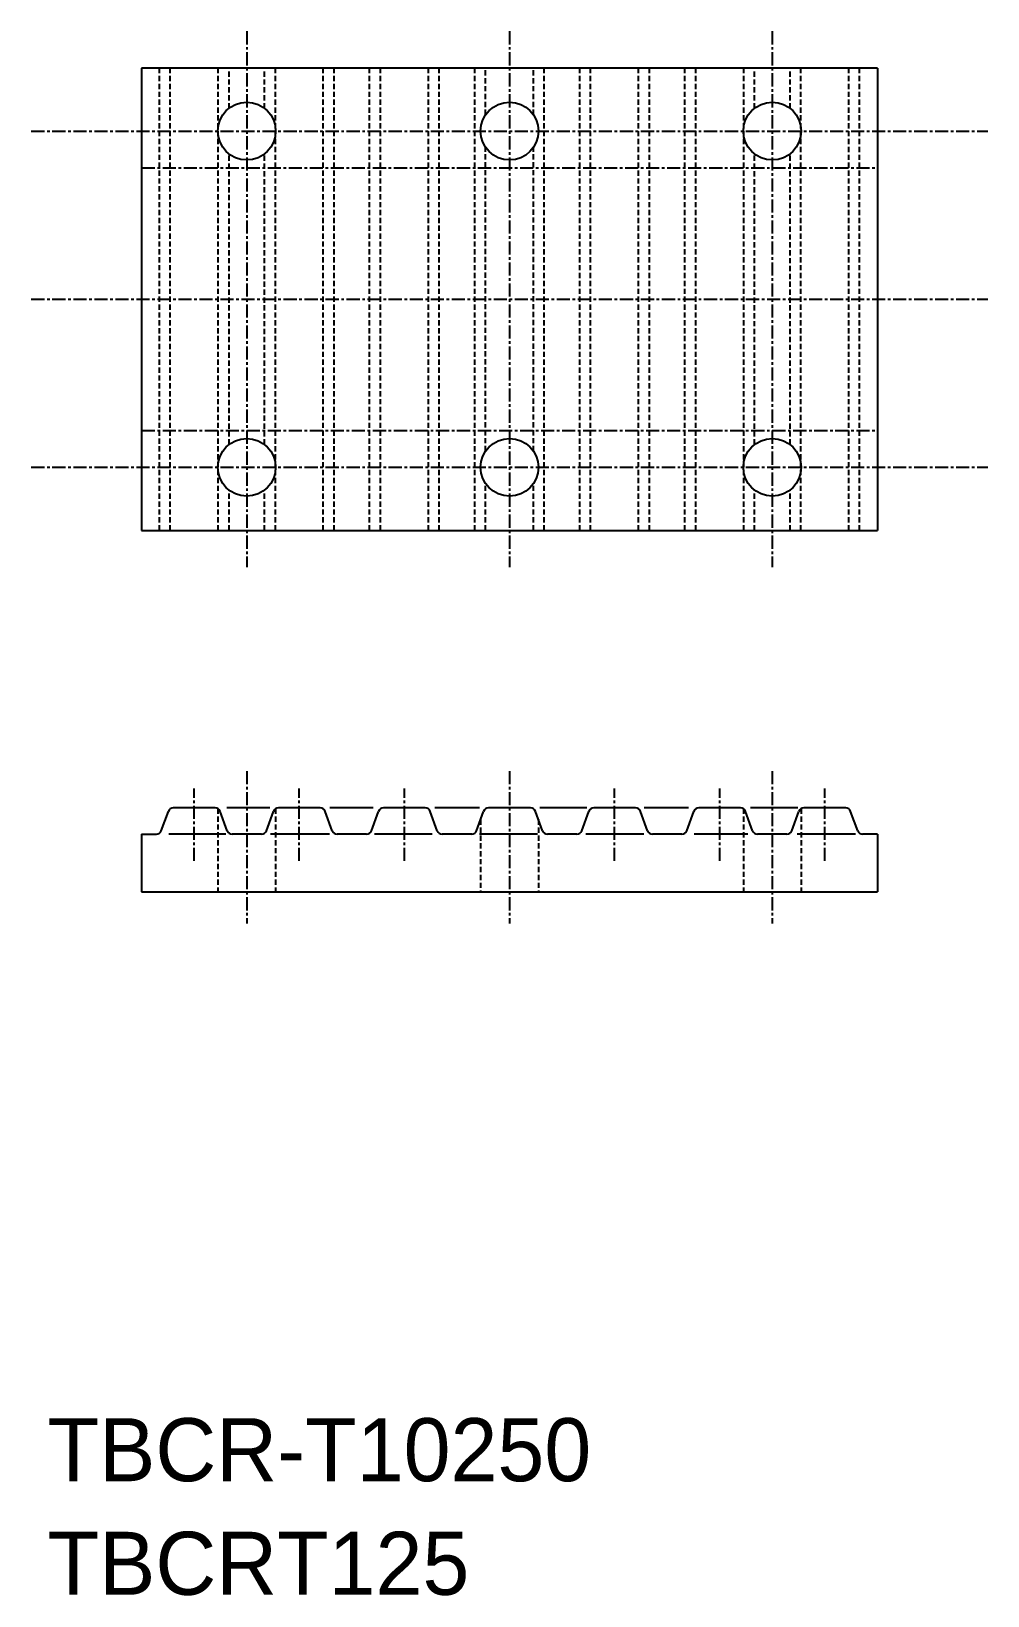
# Model space of a CAD drawing. Extents: x -288 to -197, y -61 to 88.
import ezdxf

# ---------------------------------------------------------------- set-up
doc = ezdxf.new("R2010")
doc.units = 0
doc.linetypes.add('CENTER', pattern=[2, 1.25, -0.25, 0.25, -0.25])
doc.linetypes.add('DASHED', pattern=[0.75, 0.5, -0.25])
doc.layers.get('0').update_dxf_attribs({"linetype": 'CONTINUOUS'})
doc.layers.add('CENTER', color=1, linetype='CENTER')

msp = doc.modelspace()

# ---------------------------------------------------------------- linework, layer by layer
at = {"color": 7, "linetype": 'CONTINUOUS'}
for p, q in [((-207.04, 84.49), (-277.04, 84.49)), ((-277.04, 84.49), (-277.04, 40.49)), ((-207.04, 84.49), (-207.04, 40.49)), ((-277.04, 40.49), (-207.04, 40.49)), ((-275.17, 11.91), (-274.5, 13.75)), ((-270.05, 14.08), (-274.03, 14.08)), ((-268.91, 11.91), (-269.58, 13.75)), ((-264.84, 14.08), (-268.93, 14.08)), ((-265.17, 11.91), (-264.5, 13.75)), ((-260.05, 14.08), (-264.03, 14.08)), ((-258.91, 11.91), (-259.58, 13.75)), ((-255.01, 14.08), (-259.14, 14.08)), ((-255.17, 11.91), (-254.5, 13.75)), ((-250.05, 14.08), (-254.03, 14.08)), ((-248.91, 11.91), (-249.58, 13.75)), ((-244.89, 14.08), (-249.14, 14.08)), ((-245.17, 11.91), (-244.5, 13.75)), ((-240.05, 14.08), (-244.03, 14.08)), ((-238.91, 11.91), (-239.58, 13.75)), ((-234.69, 14.08), (-239.15, 14.08)), ((-235.17, 11.91), (-234.5, 13.75)), ((-230.05, 14.08), (-234.03, 14.08)), ((-228.91, 11.91), (-229.58, 13.75)), ((-225.01, 14.08), (-229.23, 14.08)), ((-225.17, 11.91), (-224.5, 13.75)), ((-220.05, 14.08), (-224.03, 14.08)), ((-218.91, 11.91), (-219.58, 13.75)), ((-214.61, 14.08), (-219.12, 14.08)), ((-215.17, 11.91), (-214.5, 13.75)), ((-210.05, 14.08), (-214.03, 14.08)), ((-208.91, 11.91), (-209.58, 13.75)), ((-277.04, 11.58), (-277.04, 6.08)), ((-277.04, 11.58), (-275.64, 11.58)), ((-269.04, 11.58), (-274.47, 11.58)), ((-265.64, 11.58), (-268.44, 11.58)), ((-259.18, 11.58), (-264.77, 11.58)), ((-255.64, 11.58), (-258.44, 11.58)), ((-249.39, 11.58), (-254.89, 11.58)), ((-245.64, 11.58), (-248.44, 11.58)), ((-239.39, 11.58), (-244.89, 11.58)), ((-235.64, 11.58), (-238.44, 11.58)), ((-229.27, 11.58), (-234.77, 11.58)), ((-225.64, 11.58), (-228.44, 11.58)), ((-219.35, 11.58), (-224.47, 11.58)), ((-215.64, 11.58), (-218.44, 11.58)), ((-209.12, 11.58), (-214.67, 11.58)), ((-207.04, 11.58), (-208.44, 11.58)), ((-207.04, 11.58), (-207.04, 6.08)), ((-277.04, 6.08), (-207.04, 6.08))]:
    msp.add_line(p, q, dxfattribs=at)
at = {"color": 3, "linetype": 'DASHED'}
for p, q in [((-275.35, 40.49), (-275.35, 84.49)), ((-274.32, 40.49), (-274.32, 84.49)), ((-269.76, 40.49), (-269.76, 84.49)), ((-268.73, 80.66), (-268.73, 84.49)), ((-265.35, 80.66), (-265.35, 84.49)), ((-264.32, 40.49), (-264.32, 84.49)), ((-259.76, 40.49), (-259.76, 84.49)), ((-258.73, 40.49), (-258.73, 84.49)), ((-255.35, 40.49), (-255.35, 84.49)), ((-254.32, 40.49), (-254.32, 84.49)), ((-249.76, 40.49), (-249.76, 84.49)), ((-248.73, 40.49), (-248.73, 84.49)), ((-245.35, 40.49), (-245.35, 84.49)), ((-244.32, 80.03), (-244.32, 84.49)), ((-239.76, 80.03), (-239.76, 84.49)), ((-238.73, 40.49), (-238.73, 84.49)), ((-235.35, 40.49), (-235.35, 84.49)), ((-234.32, 40.49), (-234.32, 84.49)), ((-229.76, 40.49), (-229.76, 84.49)), ((-228.73, 40.49), (-228.73, 84.49)), ((-225.35, 40.49), (-225.35, 84.49)), ((-224.32, 40.49), (-224.32, 84.49)), ((-219.76, 40.49), (-219.76, 84.49)), ((-218.73, 80.66), (-218.73, 84.49)), ((-215.35, 80.66), (-215.35, 84.49)), ((-214.32, 40.49), (-214.32, 84.49)), ((-209.76, 40.49), (-209.76, 84.49)), ((-208.73, 40.49), (-208.73, 84.49)), ((-268.73, 48.66), (-268.73, 76.32)), ((-265.35, 48.66), (-265.35, 76.32)), ((-244.32, 48.03), (-244.32, 76.95)), ((-239.76, 48.03), (-239.76, 76.95)), ((-218.73, 48.66), (-218.73, 76.32)), ((-215.35, 48.66), (-215.35, 76.32)), ((-244.32, 40.49), (-244.32, 44.95)), ((-239.76, 40.49), (-239.76, 44.95)), ((-268.73, 40.49), (-268.73, 44.32)), ((-265.35, 40.49), (-265.35, 44.32)), ((-218.73, 40.49), (-218.73, 44.32)), ((-215.35, 40.49), (-215.35, 44.32)), ((-269.79, 14.01), (-269.79, 6.08)), ((-264.29, 14.01), (-264.29, 6.08)), ((-219.79, 14.01), (-219.79, 6.08)), ((-214.29, 14.01), (-214.29, 6.08)), ((-244.79, 12.96), (-244.79, 6.08)), ((-239.29, 12.96), (-239.29, 6.08))]:
    msp.add_line(p, q, dxfattribs=at)
at = {"color": 7, "linetype": 'CONTINUOUS'}
for centre in [(-267.04, 78.49), (-242.04, 78.49), (-217.04, 78.49), (-267.04, 46.49), (-242.04, 46.49), (-217.04, 46.49)]:
    msp.add_circle(centre, 2.75, dxfattribs=at)
for centre, start, end in [((-274.03, 13.58), 90, 160), ((-270.05, 13.58), 20, 90), ((-264.03, 13.58), 90, 160), ((-260.05, 13.58), 20, 90), ((-254.03, 13.58), 90, 160), ((-250.05, 13.58), 20, 90), ((-244.03, 13.58), 90, 160), ((-240.05, 13.58), 20, 90), ((-234.03, 13.58), 90, 160), ((-230.05, 13.58), 20, 90), ((-224.03, 13.58), 90, 160), ((-220.05, 13.58), 20, 90), ((-214.03, 13.58), 90, 160), ((-210.05, 13.58), 20, 90), ((-275.64, 12.08), 270, 340), ((-268.44, 12.08), 200, 270), ((-265.64, 12.08), 270, 340), ((-258.44, 12.08), 200, 270), ((-255.64, 12.08), 270, 340), ((-248.44, 12.08), 200, 270), ((-245.64, 12.08), 270, 340), ((-238.44, 12.08), 200, 270), ((-235.64, 12.08), 270, 340), ((-228.44, 12.08), 200, 270), ((-225.64, 12.08), 270, 340), ((-218.44, 12.08), 200, 270), ((-215.64, 12.08), 270, 340), ((-208.44, 12.08), 200, 270)]:
    msp.add_arc(centre, 0.5, start, end, dxfattribs=at)
at = {"layer": 'CENTER', "color": 1, "linetype": 'CENTER'}
for p, q in [((-267.04, 87.99), (-267.04, 36.99)), ((-242.04, 87.99), (-242.04, 36.99)), ((-217.04, 87.99), (-217.04, 36.99)), ((-287.54, 78.49), (-196.54, 78.49)), ((-277.04, 74.99), (-207.04, 74.99)), ((-287.54, 62.49), (-196.54, 62.49)), ((-277.04, 49.99), (-207.04, 49.99)), ((-287.54, 46.49), (-196.54, 46.49)), ((-267.04, 17.58), (-267.04, 3.08)), ((-242.04, 17.58), (-242.04, 3.08)), ((-217.04, 17.58), (-217.04, 3.08)), ((-272.04, 9.03), (-272.04, 15.92)), ((-262.04, 9.03), (-262.04, 15.92)), ((-252.04, 9.03), (-252.04, 15.92)), ((-232.04, 9.03), (-232.04, 15.92)), ((-222.04, 9.03), (-222.04, 15.92)), ((-212.04, 9.03), (-212.04, 15.92))]:
    msp.add_line(p, q, dxfattribs=at)

# ---------------------------------------------------------------- texts
at = {"color": 7, "linetype": 'CONTINUOUS'}
for s, p in [('TBCR-T10250', (-285.99, -50)), ('TBCRT125', (-285.99, -60.81))]:
    msp.add_text(s, height=6, dxfattribs=at).set_placement(p)

doc.saveas('drawing.dxf')
